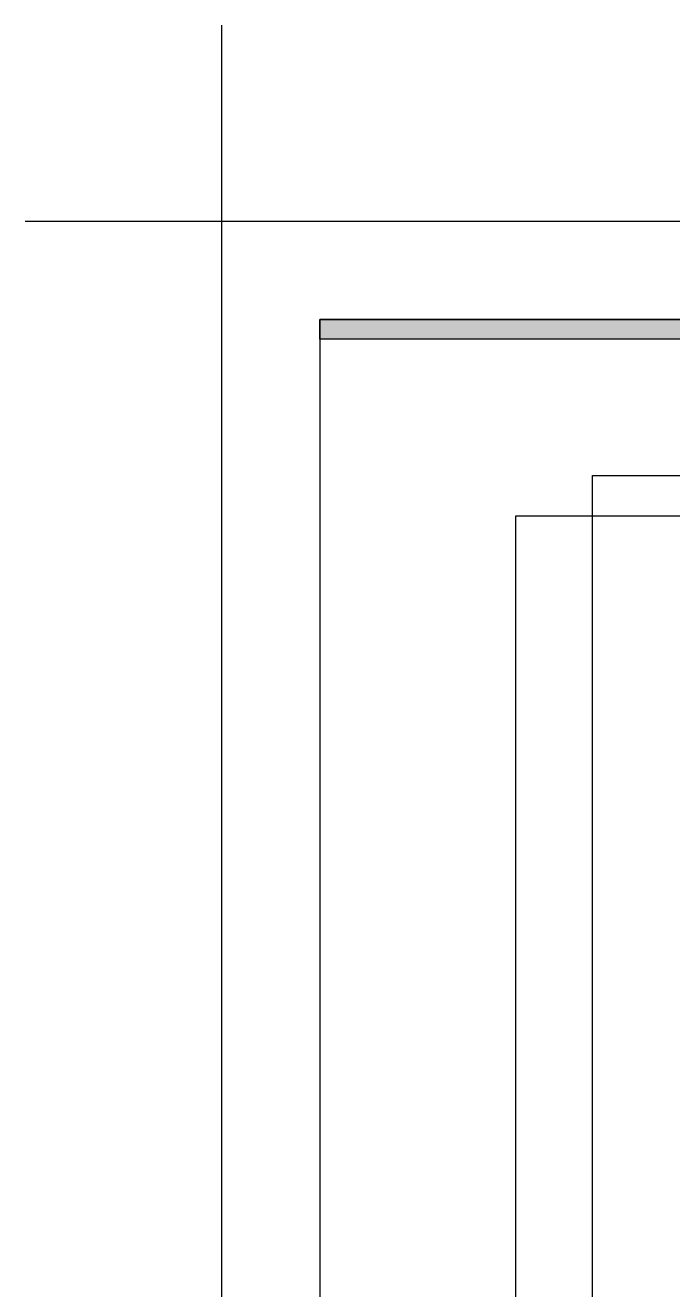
# Model space of a CAD drawing. Header units: millimetres. Extents: x -7413 to 64677, y 6112 to 38711.
# Drawn here: x 38277 to 40257, y 21265 to 25132 of the extents above; entities that cross this region are included whole.
import ezdxf
from ezdxf.enums import TextEntityAlignment as Align

# ---------------------------------------------------------------- set-up
doc = ezdxf.new("R2010")
doc.units = ezdxf.units.MM
doc.header["$LTSCALE"] = 100
doc.layers.get('Defpoints').update_dxf_attribs({"color": 139})
doc.layers.add('FORM(YOURNAME)-1', color=1, linetype='Continuous')
doc.layers.add('FORM(YOURNAME)-11', color=1, linetype='Continuous')
doc.styles.add('YOURNAME', font='Dotum.ttf')

# ---------------------------------------------------------------- blocks, each defined once
blk = doc.blocks.new('FORM-ELEVATION')
at = {"layer": 'FORM(YOURNAME)-11'}
h = blk.add_hatch(color=256, dxfattribs=at)
h.dxf.hatch_style = 1
h.paths.add_polyline_path([(-10309, 35708), (71691, 35708), (71691, 35508), (-10309, 35508)])
h.paths.add_polyline_path([(-10309, -21492), (71691, -21492), (71691, -21692), (-10309, -21692)])
at = {"layer": 'Defpoints', "color": 1}
blk.add_lwpolyline([(-11309, 38708), (-11309, 36708), (-13309, 36708)], dxfattribs=at)
at = {"layer": 'Defpoints', "color": 158}
for points in [[(-10309, -21692), (71691, -21692), (71691, 35708), (-10309, 35708)], [(-8309, 33708), (61071, 33708), (61071, -19692), (-8309, -19692)]]:
    blk.add_lwpolyline(points, close=True, dxfattribs=at)
at = {"layer": 'FORM(YOURNAME)-11', "color": 250}
blk.add_lwpolyline([(-11309, -22692), (72691, -22692), (72691, 36708), (-11309, 36708)], close=True, dxfattribs=at)
at = {"layer": 'FORM(YOURNAME)-11'}
blk.add_lwpolyline([(-10309, 35708), (71691, 35708), (71691, 35508), (-10309, 35508)], close=True, dxfattribs=at)
at = {"layer": 'FORM(YOURNAME)-11', "color": 3, "style": 'YOURNAME'}
for tag, height, p in [('1', 451, (71041, -1219)), ('2', 451, (71041, -1863)), ('3', 451, (71041, -3150)), ('4', 451, (71041, -5081)), ('5', 515, (71041, -7398)), ('6', 515, (71041, -9650)), ('7', 515, (71041, -11903)), ('8', 515, (71041, -14155)), ('9', 515, (71041, -16408)), ('10', 515, (66791, -18596)), ('11', 515, (71041, -18660)), ('12', 515, (66791, -20848)), ('13', 515, (71041, -20848))]:
    blk.add_attdef(tag, text='', height=height, dxfattribs=at).set_placement(p, align=Align.MIDDLE_RIGHT)

msp = doc.modelspace()

# ---------------------------------------------------------------- linework, layer by layer
at = {"layer": 'Defpoints'}
msp.add_lwpolyline([(40011.7, 23754.8), (60825.7, 23754.8), (60825.7, 7734.8), (40011.7, 7734.8)], close=True, dxfattribs=at)

# ---------------------------------------------------------------- block references
at = {"layer": 'FORM(YOURNAME)-1', "xscale": 0.3, "yscale": 0.3, "zscale": 0.3}
msp.add_blockref('FORM-ELEVATION', (42270.1, 13519.1), dxfattribs=at)

doc.saveas('drawing.dxf')
